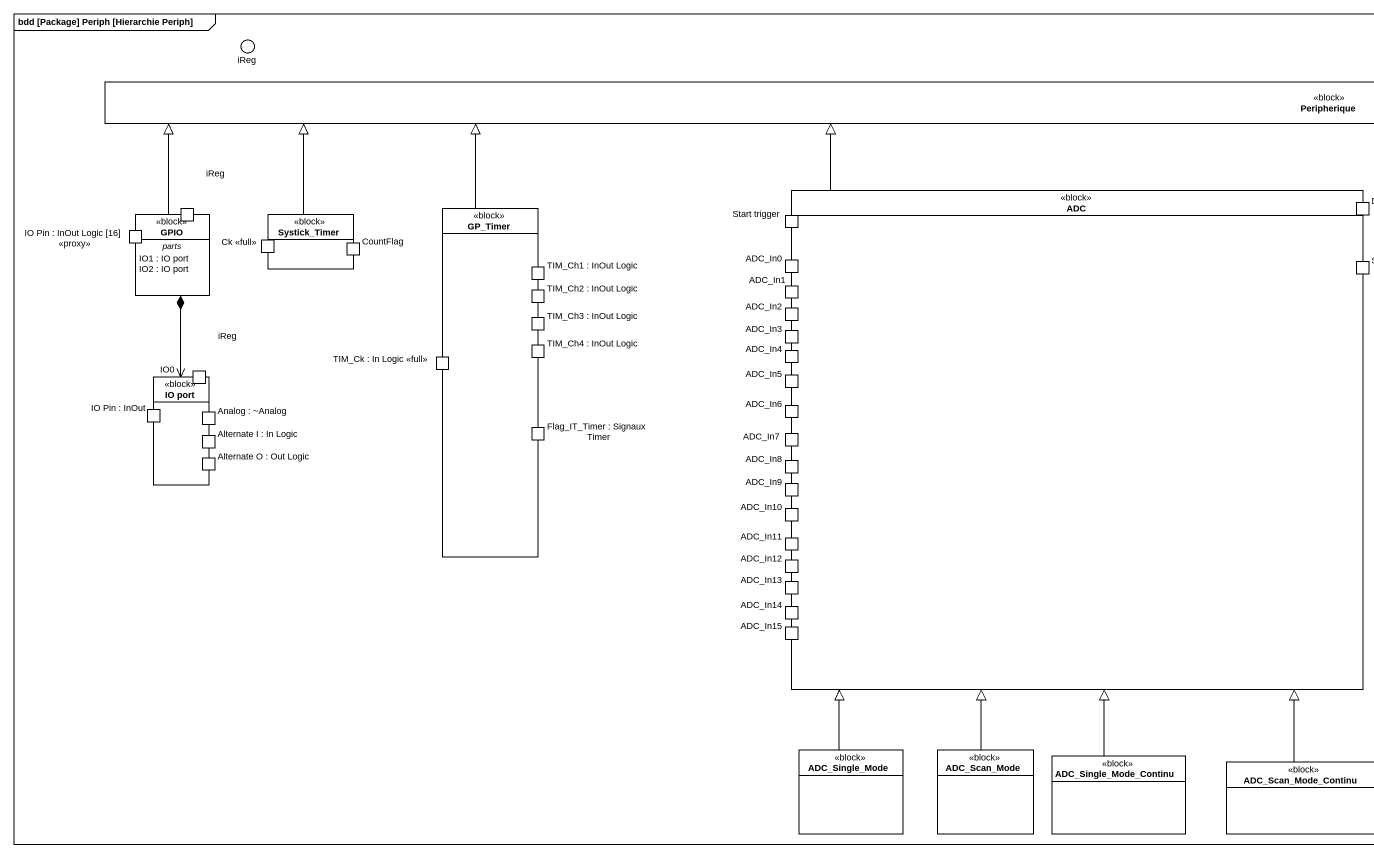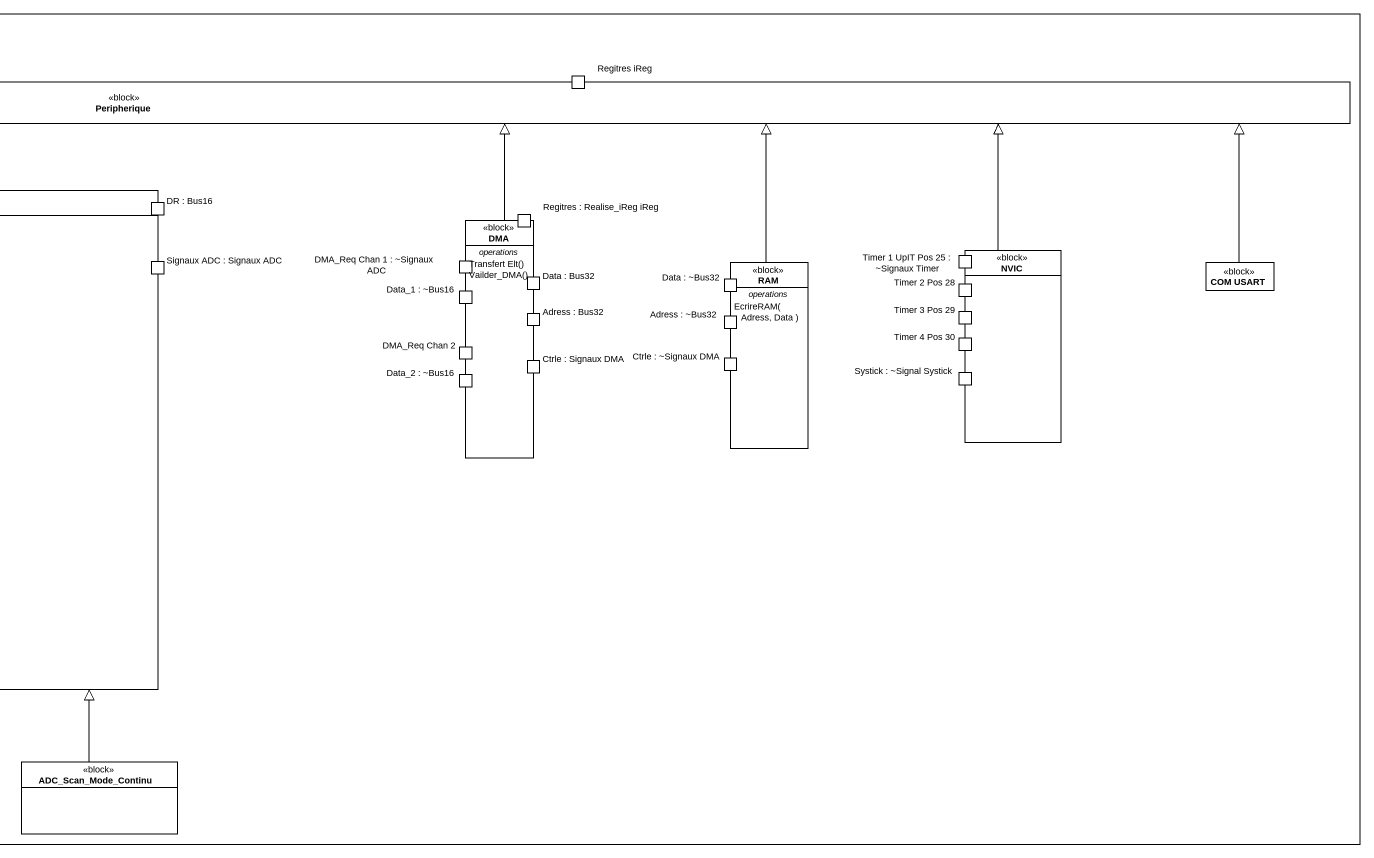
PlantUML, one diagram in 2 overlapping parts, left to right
@startuml
mainframe bdd [Package] Periph [Hierarchie Periph]
allowmixing
hide circle
hide empty members
() iReg
rectangle Peripherique <<block>> {
  port "Regitres iReg" as Regitres_iReg
}
rectangle ADC <<block>> {
  port "Start trigger" as Start_trigger
  port "DR : Bus16" as DR_Bus16
  port ADC_In0
  port "Signaux ADC : Signaux ADC" as Signaux_ADC_Signaux_ADC
  port ADC_In1
  port ADC_In2
  port ADC_In3
  port ADC_In4
  port ADC_In5
  port ADC_In6
  port ADC_In7
  port ADC_In8
  port ADC_In9
  port ADC_In10
  port ADC_In11
  port ADC_In12
  port ADC_In13
  port ADC_In14
  port ADC_In15
}
class GPIO <<block>> {
  -- parts --
  IO1 : IO port
  IO2 : IO port
  -- ports --
  IO Pin : InOut Logic [16] <<proxy>>
  iReg
}
rectangle Systick_Timer <<block>> {
  port "Ck <<full>>" as Ck_full
  port CountFlag
}
rectangle GP_Timer <<block>> {
  port "TIM_Ch1 : InOut Logic" as TIM_Ch1_InOut_Logic
  port "TIM_Ch2 : InOut Logic" as TIM_Ch2_InOut_Logic
  port "TIM_Ch3 : InOut Logic" as TIM_Ch3_InOut_Logic
  port "TIM_Ch4 : InOut Logic" as TIM_Ch4_InOut_Logic
  port "TIM_Ck : In Logic <<full>>" as TIM_Ck_In_Logic_full
  port "Flag_IT_Timer : Signaux Timer" as Flag_IT_Timer_Signaux_Timer
}
class DMA <<block>> {
  -- operations --
  Transfert Elt()
  Vailder_DMA()
  -- ports --
  Data_1 : ~Bus16
  Data_2 : ~Bus16
  DMA_Req Chan 1 : ~Signaux ADC
  DMA_Req Chan 2
  Regitres : Realise_iReg iReg
  Data : Bus32
  Adress : Bus32
  Ctrle : Signaux DMA
}
class RAM <<block>> {
  -- operations --
  EcrireRAM( Adress, Data )
  -- ports --
  Data : ~Bus32
  Adress : ~Bus32
  Ctrle : ~Signaux DMA
}
rectangle NVIC <<block>> {
  port "Timer 1 UpIT Pos 25 : ~Signaux Timer" as Timer_1_UpIT_Pos_25_Signaux
  port "Timer 2 Pos 28" as Timer_2_Pos_28
  port "Timer 3 Pos 29" as Timer_3_Pos_29
  port "Timer 4 Pos 30" as Timer_4_Pos_30
  port "Systick : ~Signal Systick" as Systick_Signal_Systick
}
class "COM USART" as COM_USART <<block>>
rectangle "IO port" as IO_port <<block>> {
  port "iReg" as iReg_3
  port "IO Pin : InOut" as IO_Pin_InOut
  port "Analog : ~Analog" as Analog_Analog
  port "Alternate I : In Logic" as Alternate_I_In_Logic
  port "Alternate O : Out Logic" as Alternate_O_Out_Logic
}
class ADC_Single_Mode <<block>>
class ADC_Scan_Mode <<block>>
class ADC_Single_Mode_Continu <<block>>
class ADC_Scan_Mode_Continu <<block>>
ADC -up-|> Peripherique
GPIO -right-|> Peripherique
Systick_Timer -right-|> Peripherique
GP_Timer -right-|> Peripherique
DMA -up-|> Peripherique
RAM -left-|> Peripherique
NVIC -left-|> Peripherique
COM_USART -left-|> Peripherique
IO_port "IO0" <-up-* GPIO
ADC_Single_Mode -up-|> ADC
ADC_Scan_Mode -up-|> ADC
ADC_Single_Mode_Continu -up-|> ADC
ADC_Scan_Mode_Continu -up-|> ADC
@enduml
